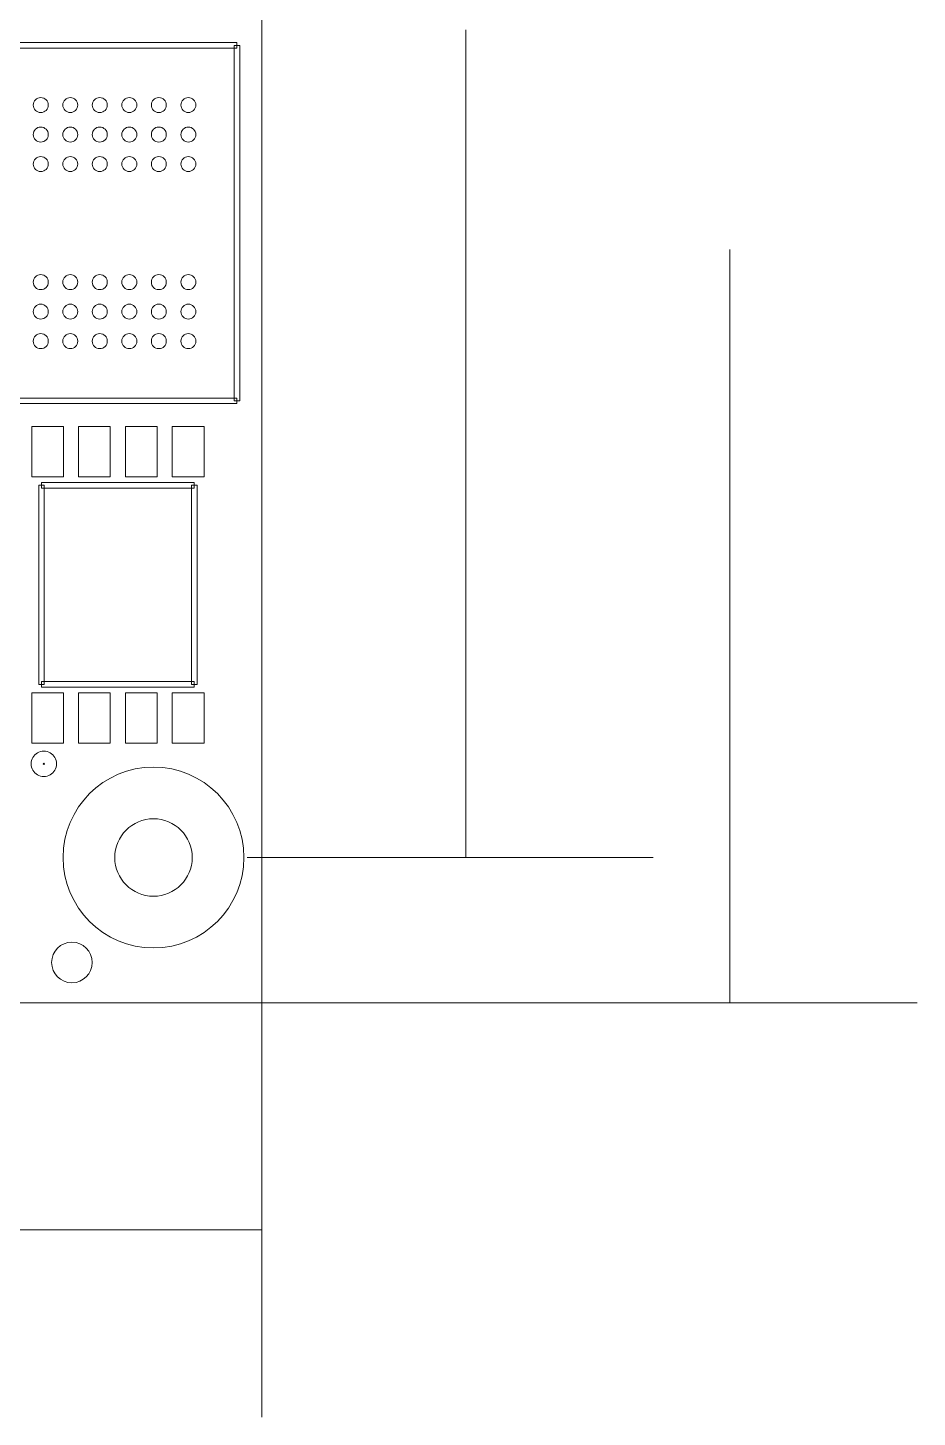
# Model space of a CAD drawing. Header units: millimetres. Extents: x -62 to 58, y -47 to 48.
# Drawn here: x 33.65 to 57.76, y -47.05 to -9.39 of the extents above; entities that cross this region are included whole.
import ezdxf

# ---------------------------------------------------------------- set-up
doc = ezdxf.new("R2010")
doc.units = ezdxf.units.MM
doc.header["$MEASUREMENT"] = 0
for name, color, linetype in [('BG_OUTLINE', 7, 'Continuous'), ('PG_SILKSCREEN_TOP', 7, 'Continuous'), ('PIN_SOLDERMASK_TOP', 7, 'Continuous'), ('VC_SOLDERMASK_TOP', 7, 'Continuous')]:
    doc.layers.add(name, color=color, linetype=linetype)

msp = doc.modelspace()

# ---------------------------------------------------------------- linework, layer by layer
at = {"layer": 'BG_OUTLINE', "lineweight": 9}
for points in [[(-39.9999, -35.8165), (-39.9999, -35.8165), (-39.9999, 34.1833), (-39.9999, 34.1833), (-39.9999, 34.1833), (-39.9999, 34.1833), (39.9999, 34.1833), (39.9999, 34.1833), (39.9999, 34.1833), (39.9999, 34.1833), (39.9999, -35.8165), (39.9999, -35.8165), (39.9999, -35.8165), (39.9999, -35.8165), (-39.9999, -35.8165), (-39.9999, -35.8165)], [(38.1085, -31.877), (38.1085, -31.2971), (37.6384, -30.827), (37.0586, -30.827), (37.0586, -30.827), (36.4787, -30.8269), (36.0086, -31.297), (36.0086, -31.8769), (36.0086, -31.8769), (36.0085, -32.4568), (36.4786, -32.9269), (37.0585, -32.9269), (37.0585, -32.9269), (37.6384, -32.927), (38.1085, -32.4569), (38.1085, -31.877)], [(38.1085, -31.877), (38.1085, -31.2971), (37.6384, -30.827), (37.0586, -30.827), (37.0586, -30.827), (36.4787, -30.8269), (36.0086, -31.297), (36.0086, -31.8769), (36.0086, -31.8769), (36.0085, -32.4568), (36.4786, -32.9269), (37.0585, -32.927), (37.0585, -32.927), (37.6384, -32.927), (38.1085, -32.4569), (38.1085, -31.877)], [(38.1085, -31.877), (38.1085, -31.2971), (37.6384, -30.827), (37.0586, -30.827), (37.0586, -30.827), (36.4787, -30.8269), (36.0086, -31.297), (36.0086, -31.8769), (36.0086, -31.8769), (36.0085, -32.4568), (36.4786, -32.9269), (37.0585, -32.927), (37.0585, -32.927), (37.6384, -32.927), (38.1085, -32.4569), (38.1085, -31.877)], [(38.1085, -31.877), (38.1085, -31.2971), (37.6384, -30.827), (37.0586, -30.827), (37.0586, -30.827), (36.4787, -30.827), (36.0086, -31.297), (36.0086, -31.8769), (36.0086, -31.8769), (36.0085, -32.4568), (36.4786, -32.9269), (37.0585, -32.927), (37.0585, -32.927), (37.6384, -32.927), (38.1085, -32.4569), (38.1085, -31.877)], [(38.1085, -31.877), (38.1085, -31.2971), (37.6384, -30.827), (37.0586, -30.827), (37.0586, -30.827), (36.4787, -30.827), (36.0086, -31.297), (36.0086, -31.8769), (36.0086, -31.8769), (36.0085, -32.4568), (36.4786, -32.9269), (37.0585, -32.927), (37.0585, -32.927), (37.6384, -32.927), (38.1085, -32.4569), (38.1085, -31.877)], [(38.1085, -31.877), (38.1085, -31.2971), (37.6384, -30.827), (37.0586, -30.827), (37.0586, -30.827), (36.4787, -30.827), (36.0086, -31.2971), (36.0086, -31.8769), (36.0086, -31.8769), (36.0085, -32.4568), (36.4786, -32.9269), (37.0585, -32.927), (37.0585, -32.927), (37.6384, -32.927), (38.1085, -32.4569), (38.1085, -31.877)], [(38.1085, -31.877), (38.1085, -31.2971), (37.6384, -30.827), (37.0586, -30.827), (37.0586, -30.827), (36.4787, -30.827), (36.0086, -31.2971), (36.0086, -31.8769), (36.0086, -31.8769), (36.0085, -32.4568), (36.4786, -32.9269), (37.0585, -32.927), (37.0585, -32.927), (37.6384, -32.927), (38.1085, -32.4569), (38.1085, -31.877)], [(38.1085, -31.877), (38.1085, -31.2971), (37.6384, -30.827), (37.0586, -30.827), (37.0586, -30.827), (36.4787, -30.827), (36.0086, -31.2971), (36.0086, -31.8769), (36.0086, -31.8769), (36.0085, -32.4568), (36.4786, -32.9269), (37.0585, -32.927), (37.0585, -32.927), (37.6384, -32.927), (38.1085, -32.4569), (38.1085, -31.877)], [(38.1085, -31.877), (38.1085, -31.2971), (37.6384, -30.827), (37.0586, -30.827), (37.0586, -30.827), (36.4787, -30.827), (36.0086, -31.2971), (36.0086, -31.8769), (36.0086, -31.8769), (36.0085, -32.4568), (36.4786, -32.9269), (37.0585, -32.927), (37.0585, -32.927), (37.6384, -32.927), (38.1085, -32.4569), (38.1085, -31.877)], [(38.1085, -31.877), (38.1085, -31.2971), (37.6384, -30.827), (37.0586, -30.827), (37.0586, -30.827), (36.4787, -30.827), (36.0086, -31.2971), (36.0086, -31.8769), (36.0086, -31.8769), (36.0085, -32.4568), (36.4786, -32.927), (37.0585, -32.927), (37.0585, -32.927), (37.6384, -32.927), (38.1085, -32.4569), (38.1085, -31.877)], [(38.1085, -31.877), (38.1085, -31.2971), (37.6384, -30.827), (37.0586, -30.827), (37.0586, -30.827), (36.4787, -30.827), (36.0086, -31.2971), (36.0086, -31.877), (36.0086, -31.877), (36.0085, -32.4568), (36.4786, -32.927), (37.0585, -32.927), (37.0585, -32.927), (37.6384, -32.927), (38.1085, -32.4569), (38.1085, -31.877)], [(38.1085, -31.877), (38.1085, -31.2971), (37.6384, -30.827), (37.0586, -30.827), (37.0586, -30.827), (36.4787, -30.827), (36.0086, -31.2971), (36.0086, -31.877), (36.0086, -31.877), (36.0085, -32.4568), (36.4786, -32.927), (37.0585, -32.927), (37.0585, -32.927), (37.6384, -32.927), (38.1085, -32.4569), (38.1085, -31.877)], [(38.1085, -31.877), (38.1085, -31.2971), (37.6384, -30.827), (37.0586, -30.827), (37.0586, -30.827), (36.4787, -30.827), (36.0086, -31.2971), (36.0086, -31.877), (36.0086, -31.877), (36.0085, -32.4568), (36.4786, -32.927), (37.0585, -32.927), (37.0585, -32.927), (37.6384, -32.927), (38.1085, -32.4569), (38.1085, -31.877)], [(38.1085, -31.877), (38.1085, -31.2971), (37.6384, -30.827), (37.0586, -30.827), (37.0586, -30.827), (36.4787, -30.827), (36.0086, -31.2971), (36.0086, -31.877), (36.0086, -31.877), (36.0085, -32.4568), (36.4786, -32.927), (37.0585, -32.927), (37.0585, -32.927), (37.6384, -32.927), (38.1085, -32.4569), (38.1085, -31.877)], [(38.1085, -31.877), (38.1085, -31.2971), (37.6384, -30.827), (37.0586, -30.827), (37.0586, -30.827), (36.4787, -30.827), (36.0086, -31.2971), (36.0086, -31.877), (36.0086, -31.877), (36.0085, -32.4568), (36.4786, -32.927), (37.0585, -32.927), (37.0585, -32.927), (37.6384, -32.927), (38.1085, -32.4569), (38.1085, -31.877)], [(38.1085, -31.877), (38.1085, -31.2971), (37.6384, -30.827), (37.0586, -30.827), (37.0586, -30.827), (36.4787, -30.827), (36.0086, -31.2971), (36.0086, -31.877), (36.0086, -31.877), (36.0085, -32.4568), (36.4786, -32.927), (37.0585, -32.927), (37.0585, -32.927), (37.6384, -32.927), (38.1085, -32.4569), (38.1085, -31.877)], [(38.1085, -31.877), (38.1085, -31.2971), (37.6384, -30.827), (37.0586, -30.827), (37.0586, -30.827), (36.4787, -30.827), (36.0086, -31.2971), (36.0086, -31.877), (36.0086, -31.877), (36.0085, -32.4569), (36.4786, -32.927), (37.0585, -32.927), (37.0585, -32.927), (37.6384, -32.927), (38.1085, -32.4569), (38.1085, -31.877)], [(38.1085, -31.877), (38.1085, -31.2971), (37.6384, -30.827), (37.0586, -30.827), (37.0586, -30.827), (36.4787, -30.827), (36.0086, -31.2971), (36.0086, -31.877), (36.0086, -31.877), (36.0085, -32.4569), (36.4786, -32.927), (37.0585, -32.927), (37.0585, -32.927), (37.6384, -32.927), (38.1085, -32.4569), (38.1085, -31.877)], [(38.1085, -31.877), (38.1085, -31.2971), (37.6384, -30.827), (37.0586, -30.827), (37.0586, -30.827), (36.4787, -30.827), (36.0086, -31.2971), (36.0086, -31.877), (36.0086, -31.877), (36.0085, -32.4569), (36.4786, -32.927), (37.0585, -32.927), (37.0585, -32.927), (37.6384, -32.927), (38.1085, -32.4569), (38.1085, -31.877)], [(38.1085, -31.877), (38.1085, -31.2971), (37.6384, -30.827), (37.0586, -30.827), (37.0586, -30.827), (36.4787, -30.827), (36.0086, -31.2971), (36.0086, -31.877), (36.0086, -31.877), (36.0085, -32.4569), (36.4786, -32.927), (37.0585, -32.927), (37.0585, -32.927), (37.6384, -32.927), (38.1085, -32.4569), (38.1085, -31.877)], [(38.1085, -31.877), (38.1085, -31.2971), (37.6384, -30.827), (37.0586, -30.827), (37.0586, -30.827), (36.4787, -30.827), (36.0086, -31.2971), (36.0086, -31.877), (36.0086, -31.877), (36.0085, -32.4569), (36.4786, -32.927), (37.0585, -32.927), (37.0585, -32.927), (37.6384, -32.927), (38.1085, -32.4569), (38.1085, -31.877)]]:
    msp.add_open_spline(points, degree=3, knots=[0, 0, 0, 0, 0.25, 0.25, 0.25, 0.25, 0.5, 0.5, 0.5, 0.5, 0.75, 0.75, 0.75, 0.75, 1, 1, 1, 1], dxfattribs=at)
at = {"layer": 'BG_OUTLINE', "lineweight": 20}
for points in [[(39.9999, 21.2812), (39.9999, 21.2812), (39.9999, -47.0467), (39.9999, -47.0467)], [(45.5278, -31.877), (45.5278, -31.877), (45.5279, -9.4468), (45.5279, -9.4468)], [(52.6818, -15.3934), (52.6818, -15.3934), (52.6818, -35.8165), (52.6818, -35.8165)], [(39.5985, -31.877), (39.5985, -31.877), (50.6078, -31.877), (50.6078, -31.877)], [(39.6134, -35.8165), (39.6134, -35.8165), (57.7618, -35.8165), (57.7618, -35.8165)], [(12.5292, -41.9667), (12.5292, -41.9667), (39.9999, -41.9667), (39.9999, -41.9667)]]:
    msp.add_open_spline(points, degree=3, dxfattribs=at)
at = {"layer": 'BG_OUTLINE', "lineweight": 9}
for points in [[(37.0586, -30.827), (37.0586, -30.827), (37.0586, -30.827), (37.0586, -30.827)], [(36.0086, -31.8769), (36.0086, -31.8769), (36.0086, -31.877), (36.0086, -31.877)], [(38.1085, -31.877), (38.1085, -31.877), (38.1085, -31.877), (38.1085, -31.877)], [(38.1085, -31.877), (38.1085, -31.877), (38.1085, -31.877), (38.1085, -31.877)], [(37.0585, -32.9269), (37.0585, -32.9269), (37.0585, -32.927), (37.0585, -32.927)]]:
    msp.add_open_spline(points, degree=3, dxfattribs=at)
at = {"layer": 'PG_SILKSCREEN_TOP', "lineweight": 9}
for points, knots in [([(24.6865, -9.9397), (24.6865, -9.9397), (24.6865, -9.7873), (24.6865, -9.7873), (24.6865, -9.7873), (24.6865, -9.7873), (39.3214, -9.7873), (39.3214, -9.7873), (39.3214, -9.7873), (39.3214, -9.7873), (39.3214, -9.9397), (39.3214, -9.9397), (39.3214, -9.9397), (39.3214, -9.9397), (24.6865, -9.9397), (24.6865, -9.9397)], [0, 0, 0, 0, 0.25, 0.25, 0.25, 0.25, 0.5, 0.5, 0.5, 0.5, 0.75, 0.75, 0.75, 0.75, 1, 1, 1, 1]), ([(39.2452, -9.8635), (39.2452, -9.8635), (39.3976, -9.8635), (39.3976, -9.8635), (39.3976, -9.8635), (39.3976, -9.8635), (39.3976, -19.4988), (39.3976, -19.4988), (39.3976, -19.4988), (39.3976, -19.4988), (39.2452, -19.4988), (39.2452, -19.4988), (39.2452, -19.4988), (39.2452, -19.4988), (39.2452, -9.8635), (39.2452, -9.8635)], [0, 0, 0, 0, 0.25, 0.25, 0.25, 0.25, 0.5, 0.5, 0.5, 0.5, 0.75, 0.75, 0.75, 0.75, 1, 1, 1, 1]), ([(39.3214, -19.4226), (39.3214, -19.4226), (39.3214, -19.575), (39.3214, -19.575), (39.3214, -19.575), (39.3214, -19.575), (25.5755, -19.575), (25.5755, -19.575), (25.5755, -19.575), (25.5755, -19.575), (25.5755, -19.4226), (25.5755, -19.4226), (25.5755, -19.4226), (25.5755, -19.4226), (39.3214, -19.4226), (39.3214, -19.4226)], [0, 0, 0, 0, 0.25, 0.25, 0.25, 0.25, 0.5, 0.5, 0.5, 0.5, 0.75, 0.75, 0.75, 0.75, 1, 1, 1, 1]), ([(34.0994, -27.1855), (34.0994, -27.1855), (33.947, -27.1855), (33.947, -27.1855), (33.947, -27.1855), (33.947, -27.1855), (33.947, -21.7856), (33.947, -21.7856), (33.947, -21.7856), (33.947, -21.7856), (34.0994, -21.7856), (34.0994, -21.7856), (34.0994, -21.7856), (34.0994, -21.7856), (34.0994, -27.1855), (34.0994, -27.1855)], [0, 0, 0, 0, 0.25, 0.25, 0.25, 0.25, 0.5, 0.5, 0.5, 0.5, 0.75, 0.75, 0.75, 0.75, 1, 1, 1, 1]), ([(34.0232, -21.8618), (34.0232, -21.8618), (34.0232, -21.7094), (34.0232, -21.7094), (34.0232, -21.7094), (34.0232, -21.7094), (38.1634, -21.7094), (38.1634, -21.7094), (38.1634, -21.7094), (38.1634, -21.7094), (38.1634, -21.8618), (38.1634, -21.8618), (38.1634, -21.8618), (38.1634, -21.8618), (34.0232, -21.8618), (34.0232, -21.8618)], [0, 0, 0, 0, 0.25, 0.25, 0.25, 0.25, 0.5, 0.5, 0.5, 0.5, 0.75, 0.75, 0.75, 0.75, 1, 1, 1, 1]), ([(38.0872, -21.7856), (38.0872, -21.7856), (38.2396, -21.7856), (38.2396, -21.7856), (38.2396, -21.7856), (38.2396, -21.7856), (38.2396, -27.1855), (38.2396, -27.1855), (38.2396, -27.1855), (38.2396, -27.1855), (38.0872, -27.1855), (38.0872, -27.1855), (38.0872, -27.1855), (38.0872, -27.1855), (38.0872, -21.7856), (38.0872, -21.7856)], [0, 0, 0, 0, 0.25, 0.25, 0.25, 0.25, 0.5, 0.5, 0.5, 0.5, 0.75, 0.75, 0.75, 0.75, 1, 1, 1, 1]), ([(38.1634, -27.1093), (38.1634, -27.1093), (38.1634, -27.2617), (38.1634, -27.2617), (38.1634, -27.2617), (38.1634, -27.2617), (34.0232, -27.2617), (34.0232, -27.2617), (34.0232, -27.2617), (34.0232, -27.2617), (34.0232, -27.1093), (34.0232, -27.1093), (34.0232, -27.1093), (34.0232, -27.1093), (38.1634, -27.1093), (38.1634, -27.1093)], [0, 0, 0, 0, 0.25, 0.25, 0.25, 0.25, 0.5, 0.5, 0.5, 0.5, 0.75, 0.75, 0.75, 0.75, 1, 1, 1, 1]), ([(33.742, -29.337), (33.742, -29.2138), (33.8077, -29.1), (33.9144, -29.0384), (33.9144, -29.0384), (34.0211, -28.9769), (34.1525, -28.9769), (34.2591, -29.0384), (34.2591, -29.0384), (34.3658, -29.1), (34.4315, -29.2138), (34.4315, -29.337)], [0, 0, 0, 0, 0.3333333, 0.3333333, 0.3333333, 0.3333333, 0.6666667, 0.6666667, 0.6666667, 0.6666667, 1, 1, 1, 1]), ([(34.4315, -29.337), (34.4315, -29.4601), (34.3658, -29.5739), (34.2591, -29.6355), (34.2591, -29.6355), (34.1525, -29.697), (34.0211, -29.697), (33.9144, -29.6355), (33.9144, -29.6355), (33.8077, -29.5739), (33.742, -29.4601), (33.742, -29.337)], [0, 0, 0, 0, 0.3333333, 0.3333333, 0.3333333, 0.3333333, 0.6666667, 0.6666667, 0.6666667, 0.6666667, 1, 1, 1, 1]), ([(34.1013, -29.337), (34.1013, -29.3318), (34.0985, -29.327), (34.094, -29.3244), (34.094, -29.3244), (34.0895, -29.3218), (34.084, -29.3218), (34.0795, -29.3244), (34.0795, -29.3244), (34.075, -29.327), (34.0722, -29.3318), (34.0722, -29.337)], [0, 0, 0, 0, 0.3333333, 0.3333333, 0.3333333, 0.3333333, 0.6666667, 0.6666667, 0.6666667, 0.6666667, 1, 1, 1, 1]), ([(34.0722, -29.337), (34.0722, -29.3421), (34.075, -29.3469), (34.0795, -29.3495), (34.0795, -29.3495), (34.084, -29.3521), (34.0895, -29.3521), (34.094, -29.3495), (34.094, -29.3495), (34.0985, -29.3469), (34.1013, -29.3421), (34.1013, -29.337)], [0, 0, 0, 0, 0.3333333, 0.3333333, 0.3333333, 0.3333333, 0.6666667, 0.6666667, 0.6666667, 0.6666667, 1, 1, 1, 1])]:
    msp.add_open_spline(points, degree=3, knots=knots, dxfattribs=at)
at = {"layer": 'PIN_SOLDERMASK_TOP', "lineweight": 9}
for points in [[(34.2071, -11.4813), (34.2071, -11.369), (34.1162, -11.2781), (34.0039, -11.2781), (34.0039, -11.2781), (33.8917, -11.2781), (33.8007, -11.369), (33.8007, -11.4813), (33.8007, -11.4813), (33.8007, -11.5935), (33.8917, -11.6845), (34.0039, -11.6845), (34.0039, -11.6845), (34.1162, -11.6845), (34.2071, -11.5935), (34.2071, -11.4813)], [(35.0072, -11.4813), (35.0072, -11.369), (34.9163, -11.2781), (34.804, -11.2781), (34.804, -11.2781), (34.6918, -11.2781), (34.6008, -11.369), (34.6008, -11.4813), (34.6008, -11.4813), (34.6008, -11.5935), (34.6918, -11.6845), (34.804, -11.6845), (34.804, -11.6845), (34.9163, -11.6845), (35.0072, -11.5935), (35.0072, -11.4813)], [(35.8071, -11.4813), (35.8071, -11.369), (35.7161, -11.2781), (35.6039, -11.2781), (35.6039, -11.2781), (35.4917, -11.2781), (35.4007, -11.369), (35.4007, -11.4813), (35.4007, -11.4813), (35.4007, -11.5935), (35.4917, -11.6845), (35.6039, -11.6845), (35.6039, -11.6845), (35.7161, -11.6845), (35.8071, -11.5935), (35.8071, -11.4813)], [(36.6072, -11.4813), (36.6072, -11.369), (36.5162, -11.2781), (36.404, -11.2781), (36.404, -11.2781), (36.2918, -11.2781), (36.2008, -11.369), (36.2008, -11.4813), (36.2008, -11.4813), (36.2008, -11.5935), (36.2918, -11.6845), (36.404, -11.6845), (36.404, -11.6845), (36.5162, -11.6845), (36.6072, -11.5935), (36.6072, -11.4813)], [(37.407, -11.4813), (37.407, -11.369), (37.3161, -11.2781), (37.2038, -11.2781), (37.2038, -11.2781), (37.0916, -11.2781), (37.0006, -11.369), (37.0006, -11.4813), (37.0006, -11.4813), (37.0006, -11.5935), (37.0916, -11.6845), (37.2038, -11.6845), (37.2038, -11.6845), (37.3161, -11.6845), (37.407, -11.5935), (37.407, -11.4813)], [(38.2071, -11.4813), (38.2071, -11.369), (38.1162, -11.2781), (38.0039, -11.2781), (38.0039, -11.2781), (37.8917, -11.2781), (37.8007, -11.369), (37.8007, -11.4813), (37.8007, -11.4813), (37.8007, -11.5935), (37.8917, -11.6845), (38.0039, -11.6845), (38.0039, -11.6845), (38.1162, -11.6845), (38.2071, -11.5935), (38.2071, -11.4813)], [(34.2071, -12.2811), (34.2071, -12.1689), (34.1162, -12.0779), (34.0039, -12.0779), (34.0039, -12.0779), (33.8917, -12.0779), (33.8007, -12.1689), (33.8007, -12.2811), (33.8007, -12.2811), (33.8007, -12.3933), (33.8917, -12.4843), (34.0039, -12.4843), (34.0039, -12.4843), (34.1162, -12.4843), (34.2071, -12.3933), (34.2071, -12.2811)], [(35.0072, -12.2811), (35.0072, -12.1689), (34.9163, -12.0779), (34.804, -12.0779), (34.804, -12.0779), (34.6918, -12.0779), (34.6008, -12.1689), (34.6008, -12.2811), (34.6008, -12.2811), (34.6008, -12.3933), (34.6918, -12.4843), (34.804, -12.4843), (34.804, -12.4843), (34.9163, -12.4843), (35.0072, -12.3933), (35.0072, -12.2811)], [(35.8071, -12.2811), (35.8071, -12.1689), (35.7161, -12.0779), (35.6039, -12.0779), (35.6039, -12.0779), (35.4917, -12.0779), (35.4007, -12.1689), (35.4007, -12.2811), (35.4007, -12.2811), (35.4007, -12.3933), (35.4917, -12.4843), (35.6039, -12.4843), (35.6039, -12.4843), (35.7161, -12.4843), (35.8071, -12.3933), (35.8071, -12.2811)], [(36.6072, -12.2811), (36.6072, -12.1689), (36.5162, -12.0779), (36.404, -12.0779), (36.404, -12.0779), (36.2918, -12.0779), (36.2008, -12.1689), (36.2008, -12.2811), (36.2008, -12.2811), (36.2008, -12.3933), (36.2918, -12.4843), (36.404, -12.4843), (36.404, -12.4843), (36.5162, -12.4843), (36.6072, -12.3933), (36.6072, -12.2811)], [(37.407, -12.2811), (37.407, -12.1689), (37.3161, -12.0779), (37.2038, -12.0779), (37.2038, -12.0779), (37.0916, -12.0779), (37.0006, -12.1689), (37.0006, -12.2811), (37.0006, -12.2811), (37.0006, -12.3933), (37.0916, -12.4843), (37.2038, -12.4843), (37.2038, -12.4843), (37.3161, -12.4843), (37.407, -12.3933), (37.407, -12.2811)], [(38.2071, -12.2811), (38.2071, -12.1689), (38.1162, -12.0779), (38.0039, -12.0779), (38.0039, -12.0779), (37.8917, -12.0779), (37.8007, -12.1689), (37.8007, -12.2811), (37.8007, -12.2811), (37.8007, -12.3933), (37.8917, -12.4843), (38.0039, -12.4843), (38.0039, -12.4843), (38.1162, -12.4843), (38.2071, -12.3933), (38.2071, -12.2811)], [(34.2071, -13.0812), (34.2071, -12.969), (34.1162, -12.878), (34.0039, -12.878), (34.0039, -12.878), (33.8917, -12.878), (33.8007, -12.969), (33.8007, -13.0812), (33.8007, -13.0812), (33.8007, -13.1934), (33.8917, -13.2844), (34.0039, -13.2844), (34.0039, -13.2844), (34.1162, -13.2844), (34.2071, -13.1934), (34.2071, -13.0812)], [(35.0072, -13.0812), (35.0072, -12.969), (34.9163, -12.878), (34.804, -12.878), (34.804, -12.878), (34.6918, -12.878), (34.6008, -12.969), (34.6008, -13.0812), (34.6008, -13.0812), (34.6008, -13.1934), (34.6918, -13.2844), (34.804, -13.2844), (34.804, -13.2844), (34.9163, -13.2844), (35.0072, -13.1934), (35.0072, -13.0812)], [(35.8071, -13.0812), (35.8071, -12.969), (35.7161, -12.878), (35.6039, -12.878), (35.6039, -12.878), (35.4917, -12.878), (35.4007, -12.969), (35.4007, -13.0812), (35.4007, -13.0812), (35.4007, -13.1934), (35.4917, -13.2844), (35.6039, -13.2844), (35.6039, -13.2844), (35.7161, -13.2844), (35.8071, -13.1934), (35.8071, -13.0812)], [(36.6072, -13.0812), (36.6072, -12.969), (36.5162, -12.878), (36.404, -12.878), (36.404, -12.878), (36.2918, -12.878), (36.2008, -12.969), (36.2008, -13.0812), (36.2008, -13.0812), (36.2008, -13.1934), (36.2918, -13.2844), (36.404, -13.2844), (36.404, -13.2844), (36.5162, -13.2844), (36.6072, -13.1934), (36.6072, -13.0812)], [(37.407, -13.0812), (37.407, -12.969), (37.3161, -12.878), (37.2038, -12.878), (37.2038, -12.878), (37.0916, -12.878), (37.0006, -12.969), (37.0006, -13.0812), (37.0006, -13.0812), (37.0006, -13.1934), (37.0916, -13.2844), (37.2038, -13.2844), (37.2038, -13.2844), (37.3161, -13.2844), (37.407, -13.1934), (37.407, -13.0812)], [(38.2071, -13.0812), (38.2071, -12.969), (38.1162, -12.878), (38.0039, -12.878), (38.0039, -12.878), (37.8917, -12.878), (37.8007, -12.969), (37.8007, -13.0812), (37.8007, -13.0812), (37.8007, -13.1934), (37.8917, -13.2844), (38.0039, -13.2844), (38.0039, -13.2844), (38.1162, -13.2844), (38.2071, -13.1934), (38.2071, -13.0812)], [(34.2071, -16.2811), (34.2071, -16.1689), (34.1162, -16.0779), (34.0039, -16.0779), (34.0039, -16.0779), (33.8917, -16.0779), (33.8007, -16.1689), (33.8007, -16.2811), (33.8007, -16.2811), (33.8007, -16.3933), (33.8917, -16.4843), (34.0039, -16.4843), (34.0039, -16.4843), (34.1162, -16.4843), (34.2071, -16.3933), (34.2071, -16.2811)], [(35.0072, -16.2811), (35.0072, -16.1689), (34.9163, -16.0779), (34.804, -16.0779), (34.804, -16.0779), (34.6918, -16.0779), (34.6008, -16.1689), (34.6008, -16.2811), (34.6008, -16.2811), (34.6008, -16.3933), (34.6918, -16.4843), (34.804, -16.4843), (34.804, -16.4843), (34.9163, -16.4843), (35.0072, -16.3933), (35.0072, -16.2811)], [(35.8071, -16.2811), (35.8071, -16.1689), (35.7161, -16.0779), (35.6039, -16.0779), (35.6039, -16.0779), (35.4917, -16.0779), (35.4007, -16.1689), (35.4007, -16.2811), (35.4007, -16.2811), (35.4007, -16.3933), (35.4917, -16.4843), (35.6039, -16.4843), (35.6039, -16.4843), (35.7161, -16.4843), (35.8071, -16.3933), (35.8071, -16.2811)], [(36.6072, -16.2811), (36.6072, -16.1689), (36.5162, -16.0779), (36.404, -16.0779), (36.404, -16.0779), (36.2918, -16.0779), (36.2008, -16.1689), (36.2008, -16.2811), (36.2008, -16.2811), (36.2008, -16.3933), (36.2918, -16.4843), (36.404, -16.4843), (36.404, -16.4843), (36.5162, -16.4843), (36.6072, -16.3933), (36.6072, -16.2811)], [(37.407, -16.2811), (37.407, -16.1689), (37.3161, -16.0779), (37.2038, -16.0779), (37.2038, -16.0779), (37.0916, -16.0779), (37.0006, -16.1689), (37.0006, -16.2811), (37.0006, -16.2811), (37.0006, -16.3933), (37.0916, -16.4843), (37.2038, -16.4843), (37.2038, -16.4843), (37.3161, -16.4843), (37.407, -16.3933), (37.407, -16.2811)], [(38.2071, -16.2811), (38.2071, -16.1689), (38.1162, -16.0779), (38.0039, -16.0779), (38.0039, -16.0779), (37.8917, -16.0779), (37.8007, -16.1689), (37.8007, -16.2811), (37.8007, -16.2811), (37.8007, -16.3933), (37.8917, -16.4843), (38.0039, -16.4843), (38.0039, -16.4843), (38.1162, -16.4843), (38.2071, -16.3933), (38.2071, -16.2811)], [(34.2071, -17.0812), (34.2071, -16.969), (34.1162, -16.878), (34.0039, -16.878), (34.0039, -16.878), (33.8917, -16.878), (33.8007, -16.969), (33.8007, -17.0812), (33.8007, -17.0812), (33.8007, -17.1934), (33.8917, -17.2844), (34.0039, -17.2844), (34.0039, -17.2844), (34.1162, -17.2844), (34.2071, -17.1934), (34.2071, -17.0812)], [(35.0072, -17.0812), (35.0072, -16.969), (34.9163, -16.878), (34.804, -16.878), (34.804, -16.878), (34.6918, -16.878), (34.6008, -16.969), (34.6008, -17.0812), (34.6008, -17.0812), (34.6008, -17.1934), (34.6918, -17.2844), (34.804, -17.2844), (34.804, -17.2844), (34.9163, -17.2844), (35.0072, -17.1934), (35.0072, -17.0812)], [(35.8071, -17.0812), (35.8071, -16.969), (35.7161, -16.878), (35.6039, -16.878), (35.6039, -16.878), (35.4917, -16.878), (35.4007, -16.969), (35.4007, -17.0812), (35.4007, -17.0812), (35.4007, -17.1934), (35.4917, -17.2844), (35.6039, -17.2844), (35.6039, -17.2844), (35.7161, -17.2844), (35.8071, -17.1934), (35.8071, -17.0812)], [(36.6072, -17.0812), (36.6072, -16.969), (36.5162, -16.878), (36.404, -16.878), (36.404, -16.878), (36.2918, -16.878), (36.2008, -16.969), (36.2008, -17.0812), (36.2008, -17.0812), (36.2008, -17.1934), (36.2918, -17.2844), (36.404, -17.2844), (36.404, -17.2844), (36.5162, -17.2844), (36.6072, -17.1934), (36.6072, -17.0812)], [(37.407, -17.0812), (37.407, -16.969), (37.3161, -16.878), (37.2038, -16.878), (37.2038, -16.878), (37.0916, -16.878), (37.0006, -16.969), (37.0006, -17.0812), (37.0006, -17.0812), (37.0006, -17.1934), (37.0916, -17.2844), (37.2038, -17.2844), (37.2038, -17.2844), (37.3161, -17.2844), (37.407, -17.1934), (37.407, -17.0812)], [(38.2071, -17.0812), (38.2071, -16.969), (38.1162, -16.878), (38.0039, -16.878), (38.0039, -16.878), (37.8917, -16.878), (37.8007, -16.969), (37.8007, -17.0812), (37.8007, -17.0812), (37.8007, -17.1934), (37.8917, -17.2844), (38.0039, -17.2844), (38.0039, -17.2844), (38.1162, -17.2844), (38.2071, -17.1934), (38.2071, -17.0812)], [(34.2071, -17.881), (34.2071, -17.7688), (34.1162, -17.6778), (34.0039, -17.6778), (34.0039, -17.6778), (33.8917, -17.6778), (33.8007, -17.7688), (33.8007, -17.881), (33.8007, -17.881), (33.8007, -17.9933), (33.8917, -18.0842), (34.0039, -18.0842), (34.0039, -18.0842), (34.1162, -18.0842), (34.2071, -17.9933), (34.2071, -17.881)], [(35.0072, -17.881), (35.0072, -17.7688), (34.9163, -17.6778), (34.804, -17.6778), (34.804, -17.6778), (34.6918, -17.6778), (34.6008, -17.7688), (34.6008, -17.881), (34.6008, -17.881), (34.6008, -17.9933), (34.6918, -18.0842), (34.804, -18.0842), (34.804, -18.0842), (34.9163, -18.0842), (35.0072, -17.9933), (35.0072, -17.881)], [(35.8071, -17.881), (35.8071, -17.7688), (35.7161, -17.6778), (35.6039, -17.6778), (35.6039, -17.6778), (35.4917, -17.6778), (35.4007, -17.7688), (35.4007, -17.881), (35.4007, -17.881), (35.4007, -17.9933), (35.4917, -18.0842), (35.6039, -18.0842), (35.6039, -18.0842), (35.7161, -18.0842), (35.8071, -17.9933), (35.8071, -17.881)], [(36.6072, -17.881), (36.6072, -17.7688), (36.5162, -17.6778), (36.404, -17.6778), (36.404, -17.6778), (36.2918, -17.6778), (36.2008, -17.7688), (36.2008, -17.881), (36.2008, -17.881), (36.2008, -17.9933), (36.2918, -18.0842), (36.404, -18.0842), (36.404, -18.0842), (36.5162, -18.0842), (36.6072, -17.9933), (36.6072, -17.881)], [(37.407, -17.881), (37.407, -17.7688), (37.3161, -17.6778), (37.2038, -17.6778), (37.2038, -17.6778), (37.0916, -17.6778), (37.0006, -17.7688), (37.0006, -17.881), (37.0006, -17.881), (37.0006, -17.9933), (37.0916, -18.0842), (37.2038, -18.0842), (37.2038, -18.0842), (37.3161, -18.0842), (37.407, -17.9933), (37.407, -17.881)], [(38.2071, -17.881), (38.2071, -17.7688), (38.1162, -17.6778), (38.0039, -17.6778), (38.0039, -17.6778), (37.8917, -17.6778), (37.8007, -17.7688), (37.8007, -17.881), (37.8007, -17.881), (37.8007, -17.9933), (37.8917, -18.0842), (38.0039, -18.0842), (38.0039, -18.0842), (38.1162, -18.0842), (38.2071, -17.9933), (38.2071, -17.881)], [(33.7575, -21.5614), (33.7575, -21.5614), (33.7575, -20.1898), (33.7575, -20.1898), (33.7575, -20.1898), (33.7575, -20.1898), (34.6191, -20.1898), (34.6191, -20.1898), (34.6191, -20.1898), (34.6191, -20.1898), (34.6191, -21.5614), (34.6191, -21.5614), (34.6191, -21.5614), (34.6191, -21.5614), (33.7575, -21.5614), (33.7575, -21.5614)], [(35.0275, -21.5614), (35.0275, -21.5614), (35.0275, -20.1898), (35.0275, -20.1898), (35.0275, -20.1898), (35.0275, -20.1898), (35.8891, -20.1898), (35.8891, -20.1898), (35.8891, -20.1898), (35.8891, -20.1898), (35.8891, -21.5614), (35.8891, -21.5614), (35.8891, -21.5614), (35.8891, -21.5614), (35.0275, -21.5614), (35.0275, -21.5614)], [(36.2975, -21.5614), (36.2975, -21.5614), (36.2975, -20.1898), (36.2975, -20.1898), (36.2975, -20.1898), (36.2975, -20.1898), (37.1591, -20.1898), (37.1591, -20.1898), (37.1591, -20.1898), (37.1591, -20.1898), (37.1591, -21.5614), (37.1591, -21.5614), (37.1591, -21.5614), (37.1591, -21.5614), (36.2975, -21.5614), (36.2975, -21.5614)], [(37.5675, -21.5614), (37.5675, -21.5614), (37.5675, -20.1898), (37.5675, -20.1898), (37.5675, -20.1898), (37.5675, -20.1898), (38.4291, -20.1898), (38.4291, -20.1898), (38.4291, -20.1898), (38.4291, -20.1898), (38.4291, -21.5614), (38.4291, -21.5614), (38.4291, -21.5614), (38.4291, -21.5614), (37.5675, -21.5614), (37.5675, -21.5614)], [(33.7575, -28.7814), (33.7575, -28.7814), (33.7575, -27.4098), (33.7575, -27.4098), (33.7575, -27.4098), (33.7575, -27.4098), (34.6191, -27.4098), (34.6191, -27.4098), (34.6191, -27.4098), (34.6191, -27.4098), (34.6191, -28.7814), (34.6191, -28.7814), (34.6191, -28.7814), (34.6191, -28.7814), (33.7575, -28.7814), (33.7575, -28.7814)], [(35.0275, -28.7814), (35.0275, -28.7814), (35.0275, -27.4098), (35.0275, -27.4098), (35.0275, -27.4098), (35.0275, -27.4098), (35.8891, -27.4098), (35.8891, -27.4098), (35.8891, -27.4098), (35.8891, -27.4098), (35.8891, -28.7814), (35.8891, -28.7814), (35.8891, -28.7814), (35.8891, -28.7814), (35.0275, -28.7814), (35.0275, -28.7814)], [(36.2975, -28.7814), (36.2975, -28.7814), (36.2975, -27.4098), (36.2975, -27.4098), (36.2975, -27.4098), (36.2975, -27.4098), (37.1591, -27.4098), (37.1591, -27.4098), (37.1591, -27.4098), (37.1591, -27.4098), (37.1591, -28.7814), (37.1591, -28.7814), (37.1591, -28.7814), (37.1591, -28.7814), (36.2975, -28.7814), (36.2975, -28.7814)], [(37.5675, -28.7814), (37.5675, -28.7814), (37.5675, -27.4098), (37.5675, -27.4098), (37.5675, -27.4098), (37.5675, -27.4098), (38.4291, -27.4098), (38.4291, -27.4098), (38.4291, -27.4098), (38.4291, -27.4098), (38.4291, -28.7814), (38.4291, -28.7814), (38.4291, -28.7814), (38.4291, -28.7814), (37.5675, -28.7814), (37.5675, -28.7814)], [(35.3987, -34.7218), (35.3987, -34.418), (35.1525, -34.1718), (34.8488, -34.1718), (34.8488, -34.1718), (34.545, -34.1718), (34.2988, -34.418), (34.2988, -34.7217), (34.2988, -34.7217), (34.2988, -35.0255), (34.545, -35.2717), (34.8487, -35.2717), (34.8487, -35.2717), (35.1525, -35.2718), (35.3987, -35.0255), (35.3987, -34.7218)]]:
    msp.add_open_spline(points, degree=3, knots=[0, 0, 0, 0, 0.25, 0.25, 0.25, 0.25, 0.5, 0.5, 0.5, 0.5, 0.75, 0.75, 0.75, 0.75, 1, 1, 1, 1], dxfattribs=at)
at = {"layer": 'VC_SOLDERMASK_TOP', "lineweight": 9}
msp.add_open_spline([(39.5085, -31.877), (39.5085, -30.5239), (38.4116, -29.427), (37.0586, -29.427), (37.0586, -29.427), (35.7055, -29.427), (34.6086, -30.5238), (34.6086, -31.8769), (34.6086, -31.8769), (34.6086, -33.23), (35.7054, -34.3269), (37.0585, -34.3269), (37.0585, -34.3269), (38.4116, -34.327), (39.5085, -33.2301), (39.5085, -31.877)], degree=3, knots=[0, 0, 0, 0, 0.25, 0.25, 0.25, 0.25, 0.5, 0.5, 0.5, 0.5, 0.75, 0.75, 0.75, 0.75, 1, 1, 1, 1], dxfattribs=at)

doc.saveas('drawing.dxf')
